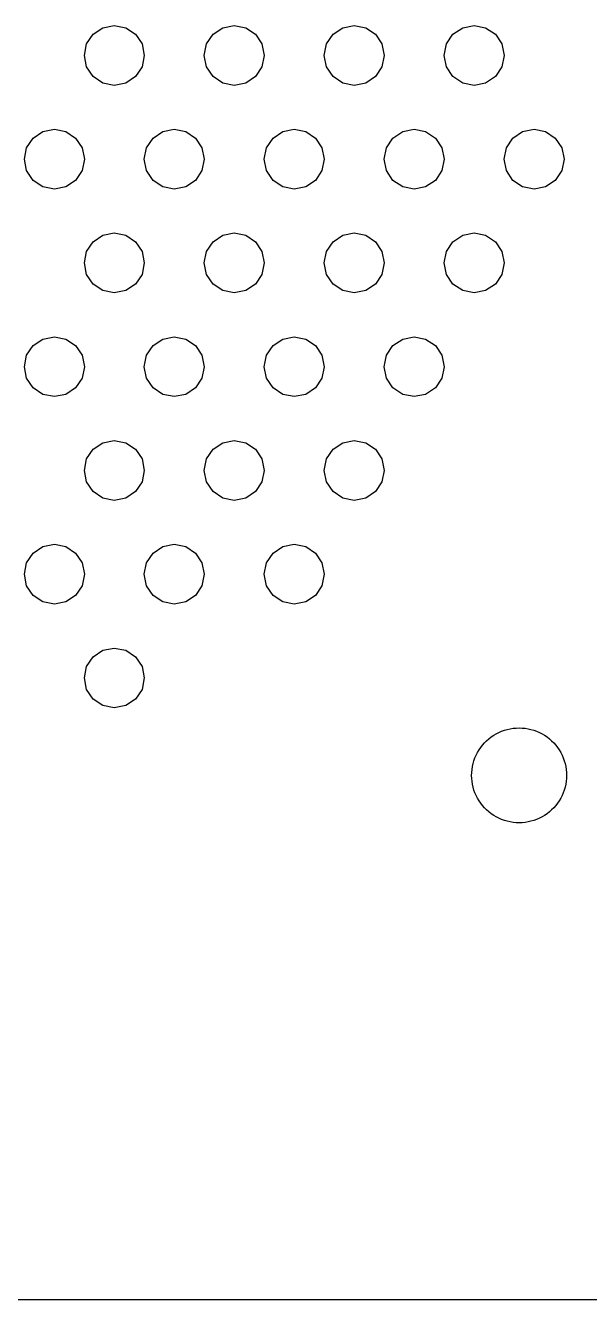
# Model space of a CAD drawing. Extents: x -89 to 272, y -68 to 68.
# Drawn here: x 16.6 to 44.8, y -67.5 to -3.7 of the extents above; entities that cross this region are included whole.
import ezdxf

# ---------------------------------------------------------------- set-up
doc = ezdxf.new("R2010")
doc.units = 0
doc.layers.get('0').update_dxf_attribs({"color": 1})

msp = doc.modelspace()

# ---------------------------------------------------------------- linework, layer by layer
at = {"color": 1}
for p, q in [((19.9393, -4.13548), (20.426, -3.81032)), ((20.426, -3.81032), (21, -3.69615)), ((21, -3.69615), (21.574, -3.81032)), ((21.574, -3.81032), (22.0607, -4.13548)), ((25.9393, -4.13548), (26.426, -3.81032)), ((26.426, -3.81032), (27, -3.69615)), ((27, -3.69615), (27.574, -3.81032)), ((27.574, -3.81032), (28.0607, -4.13548)), ((31.9393, -4.13548), (32.426, -3.81032)), ((32.426, -3.81032), (33, -3.69615)), ((33, -3.69615), (33.574, -3.81032)), ((33.574, -3.81032), (34.0607, -4.13548)), ((37.9393, -4.13548), (38.426, -3.81032)), ((38.426, -3.81032), (39, -3.69615)), ((39, -3.69615), (39.574, -3.81032)), ((39.574, -3.81032), (40.0607, -4.13548)), ((19.6142, -4.62212), (19.9393, -4.13548)), ((22.0607, -4.13548), (22.3858, -4.62212)), ((25.6142, -4.62212), (25.9393, -4.13548)), ((28.0607, -4.13548), (28.3858, -4.62212)), ((31.6142, -4.62212), (31.9393, -4.13548)), ((34.0607, -4.13548), (34.3858, -4.62212)), ((37.6142, -4.62212), (37.9393, -4.13548)), ((40.0607, -4.13548), (40.3858, -4.62212)), ((19.5, -5.19615), (19.6142, -4.62212)), ((22.3858, -4.62212), (22.5, -5.19615)), ((25.5, -5.19615), (25.6142, -4.62212)), ((28.3858, -4.62212), (28.5, -5.19615)), ((31.5, -5.19615), (31.6142, -4.62212)), ((34.3858, -4.62212), (34.5, -5.19615)), ((37.5, -5.19615), (37.6142, -4.62212)), ((40.3858, -4.62212), (40.5, -5.19615)), ((19.6142, -5.77017), (19.5, -5.19615)), ((22.5, -5.19615), (22.3858, -5.77017)), ((25.6142, -5.77017), (25.5, -5.19615)), ((28.5, -5.19615), (28.3858, -5.77017)), ((31.6142, -5.77017), (31.5, -5.19615)), ((34.5, -5.19615), (34.3858, -5.77017)), ((37.6142, -5.77017), (37.5, -5.19615)), ((40.5, -5.19615), (40.3858, -5.77017)), ((19.9393, -6.25681), (19.6142, -5.77017)), ((20.426, -6.58197), (19.9393, -6.25681)), ((22.0607, -6.25681), (21.574, -6.58197)), ((22.3858, -5.77017), (22.0607, -6.25681)), ((25.9393, -6.25681), (25.6142, -5.77017)), ((26.426, -6.58197), (25.9393, -6.25681)), ((28.0607, -6.25681), (27.574, -6.58197)), ((28.3858, -5.77017), (28.0607, -6.25681)), ((31.9393, -6.25681), (31.6142, -5.77017)), ((32.426, -6.58197), (31.9393, -6.25681)), ((34.0607, -6.25681), (33.574, -6.58197)), ((34.3858, -5.77017), (34.0607, -6.25681)), ((37.9393, -6.25681), (37.6142, -5.77017)), ((38.426, -6.58197), (37.9393, -6.25681)), ((40.0607, -6.25681), (39.574, -6.58197)), ((40.3858, -5.77017), (40.0607, -6.25681)), ((21, -6.69615), (20.426, -6.58197)), ((21.574, -6.58197), (21, -6.69615)), ((27, -6.69615), (26.426, -6.58197)), ((27.574, -6.58197), (27, -6.69615)), ((33, -6.69615), (32.426, -6.58197)), ((33.574, -6.58197), (33, -6.69615)), ((39, -6.69615), (38.426, -6.58197)), ((39.574, -6.58197), (39, -6.69615)), ((17.426, -9.00648), (18, -8.8923)), ((18, -8.8923), (18.574, -9.00648)), ((23.426, -9.00648), (24, -8.8923)), ((24, -8.8923), (24.574, -9.00648)), ((29.426, -9.00648), (30, -8.8923)), ((30, -8.8923), (30.574, -9.00648)), ((35.426, -9.00648), (36, -8.8923)), ((36, -8.8923), (36.574, -9.00648)), ((41.426, -9.00648), (42, -8.8923)), ((42, -8.8923), (42.574, -9.00648)), ((16.6142, -9.81827), (16.9393, -9.33163)), ((16.9393, -9.33163), (17.426, -9.00648)), ((18.574, -9.00648), (19.0607, -9.33163)), ((19.0607, -9.33163), (19.3858, -9.81827)), ((22.6142, -9.81827), (22.9393, -9.33163)), ((22.9393, -9.33163), (23.426, -9.00648)), ((24.574, -9.00648), (25.0607, -9.33163)), ((25.0607, -9.33163), (25.3858, -9.81827)), ((28.6142, -9.81827), (28.9393, -9.33163)), ((28.9393, -9.33163), (29.426, -9.00648)), ((30.574, -9.00648), (31.0607, -9.33163)), ((31.0607, -9.33163), (31.3858, -9.81827)), ((34.6142, -9.81827), (34.9393, -9.33163)), ((34.9393, -9.33163), (35.426, -9.00648)), ((36.574, -9.00648), (37.0607, -9.33163)), ((37.0607, -9.33163), (37.3858, -9.81827)), ((40.6142, -9.81827), (40.9393, -9.33163)), ((40.9393, -9.33163), (41.426, -9.00648)), ((42.574, -9.00648), (43.0607, -9.33163)), ((43.0607, -9.33163), (43.3858, -9.81827)), ((16.5, -10.3923), (16.6142, -9.81827)), ((19.3858, -9.81827), (19.5, -10.3923)), ((22.5, -10.3923), (22.6142, -9.81827)), ((25.3858, -9.81827), (25.5, -10.3923)), ((28.5, -10.3923), (28.6142, -9.81827)), ((31.3858, -9.81827), (31.5, -10.3923)), ((34.5, -10.3923), (34.6142, -9.81827)), ((37.3858, -9.81827), (37.5, -10.3923)), ((40.5, -10.3923), (40.6142, -9.81827)), ((43.3858, -9.81827), (43.5, -10.3923)), ((16.6142, -10.9663), (16.5, -10.3923)), ((19.5, -10.3923), (19.3858, -10.9663)), ((22.6142, -10.9663), (22.5, -10.3923)), ((25.5, -10.3923), (25.3858, -10.9663)), ((28.6142, -10.9663), (28.5, -10.3923)), ((31.5, -10.3923), (31.3858, -10.9663)), ((34.6142, -10.9663), (34.5, -10.3923)), ((37.5, -10.3923), (37.3858, -10.9663)), ((40.6142, -10.9663), (40.5, -10.3923)), ((43.5, -10.3923), (43.3858, -10.9663)), ((16.9393, -11.453), (16.6142, -10.9663)), ((17.426, -11.7781), (16.9393, -11.453)), ((19.0607, -11.453), (18.574, -11.7781)), ((19.3858, -10.9663), (19.0607, -11.453)), ((22.9393, -11.453), (22.6142, -10.9663)), ((23.426, -11.7781), (22.9393, -11.453)), ((25.0607, -11.453), (24.574, -11.7781)), ((25.3858, -10.9663), (25.0607, -11.453)), ((28.9393, -11.453), (28.6142, -10.9663)), ((29.426, -11.7781), (28.9393, -11.453)), ((31.0607, -11.453), (30.574, -11.7781)), ((31.3858, -10.9663), (31.0607, -11.453)), ((34.9393, -11.453), (34.6142, -10.9663)), ((35.426, -11.7781), (34.9393, -11.453)), ((37.0607, -11.453), (36.574, -11.7781)), ((37.3858, -10.9663), (37.0607, -11.453)), ((40.9393, -11.453), (40.6142, -10.9663)), ((41.426, -11.7781), (40.9393, -11.453)), ((43.0607, -11.453), (42.574, -11.7781)), ((43.3858, -10.9663), (43.0607, -11.453)), ((18, -11.8923), (17.426, -11.7781)), ((18.574, -11.7781), (18, -11.8923)), ((24, -11.8923), (23.426, -11.7781)), ((24.574, -11.7781), (24, -11.8923)), ((30, -11.8923), (29.426, -11.7781)), ((30.574, -11.7781), (30, -11.8923)), ((36, -11.8923), (35.426, -11.7781)), ((36.574, -11.7781), (36, -11.8923)), ((42, -11.8923), (41.426, -11.7781)), ((42.574, -11.7781), (42, -11.8923)), ((19.6142, -15.0144), (19.9393, -14.5278)), ((19.9393, -14.5278), (20.426, -14.2026)), ((20.426, -14.2026), (21, -14.0885)), ((21, -14.0885), (21.574, -14.2026)), ((21.574, -14.2026), (22.0607, -14.5278)), ((22.0607, -14.5278), (22.3858, -15.0144)), ((25.6142, -15.0144), (25.9393, -14.5278)), ((25.9393, -14.5278), (26.426, -14.2026)), ((26.426, -14.2026), (27, -14.0885)), ((27, -14.0885), (27.574, -14.2026)), ((27.574, -14.2026), (28.0607, -14.5278)), ((28.0607, -14.5278), (28.3858, -15.0144)), ((31.6142, -15.0144), (31.9393, -14.5278)), ((31.9393, -14.5278), (32.426, -14.2026)), ((32.426, -14.2026), (33, -14.0885)), ((33, -14.0885), (33.574, -14.2026)), ((33.574, -14.2026), (34.0607, -14.5278)), ((34.0607, -14.5278), (34.3858, -15.0144)), ((37.6142, -15.0144), (37.9393, -14.5278)), ((37.9393, -14.5278), (38.426, -14.2026)), ((38.426, -14.2026), (39, -14.0885)), ((39, -14.0885), (39.574, -14.2026)), ((39.574, -14.2026), (40.0607, -14.5278)), ((40.0607, -14.5278), (40.3858, -15.0144)), ((19.5, -15.5885), (19.6142, -15.0144)), ((22.3858, -15.0144), (22.5, -15.5885)), ((25.5, -15.5885), (25.6142, -15.0144)), ((28.3858, -15.0144), (28.5, -15.5885)), ((31.5, -15.5885), (31.6142, -15.0144)), ((34.3858, -15.0144), (34.5, -15.5885)), ((37.5, -15.5885), (37.6142, -15.0144)), ((40.3858, -15.0144), (40.5, -15.5885)), ((19.6142, -16.1625), (19.5, -15.5885)), ((22.5, -15.5885), (22.3858, -16.1625)), ((25.6142, -16.1625), (25.5, -15.5885)), ((28.5, -15.5885), (28.3858, -16.1625)), ((31.6142, -16.1625), (31.5, -15.5885)), ((34.5, -15.5885), (34.3858, -16.1625)), ((37.6142, -16.1625), (37.5, -15.5885)), ((40.5, -15.5885), (40.3858, -16.1625)), ((19.9393, -16.6491), (19.6142, -16.1625)), ((22.3858, -16.1625), (22.0607, -16.6491)), ((25.9393, -16.6491), (25.6142, -16.1625)), ((28.3858, -16.1625), (28.0607, -16.6491)), ((31.9393, -16.6491), (31.6142, -16.1625)), ((34.3858, -16.1625), (34.0607, -16.6491)), ((37.9393, -16.6491), (37.6142, -16.1625)), ((40.3858, -16.1625), (40.0607, -16.6491)), ((20.426, -16.9743), (19.9393, -16.6491)), ((21, -17.0885), (20.426, -16.9743)), ((21.574, -16.9743), (21, -17.0885)), ((22.0607, -16.6491), (21.574, -16.9743)), ((26.426, -16.9743), (25.9393, -16.6491)), ((27, -17.0885), (26.426, -16.9743)), ((27.574, -16.9743), (27, -17.0885)), ((28.0607, -16.6491), (27.574, -16.9743)), ((32.426, -16.9743), (31.9393, -16.6491)), ((33, -17.0885), (32.426, -16.9743)), ((33.574, -16.9743), (33, -17.0885)), ((34.0607, -16.6491), (33.574, -16.9743)), ((38.426, -16.9743), (37.9393, -16.6491)), ((39, -17.0885), (38.426, -16.9743)), ((39.574, -16.9743), (39, -17.0885)), ((40.0607, -16.6491), (39.574, -16.9743)), ((16.6142, -20.2106), (16.9393, -19.7239)), ((16.9393, -19.7239), (17.426, -19.3988)), ((17.426, -19.3988), (18, -19.2846)), ((18, -19.2846), (18.574, -19.3988)), ((18.574, -19.3988), (19.0607, -19.7239)), ((19.0607, -19.7239), (19.3858, -20.2106)), ((22.6142, -20.2106), (22.9393, -19.7239)), ((22.9393, -19.7239), (23.426, -19.3988)), ((23.426, -19.3988), (24, -19.2846)), ((24, -19.2846), (24.574, -19.3988)), ((24.574, -19.3988), (25.0607, -19.7239)), ((25.0607, -19.7239), (25.3858, -20.2106)), ((28.6142, -20.2106), (28.9393, -19.7239)), ((28.9393, -19.7239), (29.426, -19.3988)), ((29.426, -19.3988), (30, -19.2846)), ((30, -19.2846), (30.574, -19.3988)), ((30.574, -19.3988), (31.0607, -19.7239)), ((31.0607, -19.7239), (31.3858, -20.2106)), ((34.6142, -20.2106), (34.9393, -19.7239)), ((34.9393, -19.7239), (35.426, -19.3988)), ((35.426, -19.3988), (36, -19.2846)), ((36, -19.2846), (36.574, -19.3988)), ((36.574, -19.3988), (37.0607, -19.7239)), ((37.0607, -19.7239), (37.3858, -20.2106)), ((16.5, -20.7846), (16.6142, -20.2106)), ((19.3858, -20.2106), (19.5, -20.7846)), ((22.5, -20.7846), (22.6142, -20.2106)), ((25.3858, -20.2106), (25.5, -20.7846)), ((28.5, -20.7846), (28.6142, -20.2106)), ((31.3858, -20.2106), (31.5, -20.7846)), ((34.5, -20.7846), (34.6142, -20.2106)), ((37.3858, -20.2106), (37.5, -20.7846)), ((16.6142, -21.3586), (16.5, -20.7846)), ((19.5, -20.7846), (19.3858, -21.3586)), ((22.6142, -21.3586), (22.5, -20.7846)), ((25.5, -20.7846), (25.3858, -21.3586)), ((28.6142, -21.3586), (28.5, -20.7846)), ((31.5, -20.7846), (31.3858, -21.3586)), ((34.6142, -21.3586), (34.5, -20.7846)), ((37.5, -20.7846), (37.3858, -21.3586)), ((16.9393, -21.8453), (16.6142, -21.3586)), ((19.3858, -21.3586), (19.0607, -21.8453)), ((22.9393, -21.8453), (22.6142, -21.3586)), ((25.3858, -21.3586), (25.0607, -21.8453)), ((28.9393, -21.8453), (28.6142, -21.3586)), ((31.3858, -21.3586), (31.0607, -21.8453)), ((34.9393, -21.8453), (34.6142, -21.3586)), ((37.3858, -21.3586), (37.0607, -21.8453)), ((17.426, -22.1704), (16.9393, -21.8453)), ((18, -22.2846), (17.426, -22.1704)), ((18.574, -22.1704), (18, -22.2846)), ((19.0607, -21.8453), (18.574, -22.1704)), ((23.426, -22.1704), (22.9393, -21.8453)), ((24, -22.2846), (23.426, -22.1704)), ((24.574, -22.1704), (24, -22.2846)), ((25.0607, -21.8453), (24.574, -22.1704)), ((29.426, -22.1704), (28.9393, -21.8453)), ((30, -22.2846), (29.426, -22.1704)), ((30.574, -22.1704), (30, -22.2846)), ((31.0607, -21.8453), (30.574, -22.1704)), ((35.426, -22.1704), (34.9393, -21.8453)), ((36, -22.2846), (35.426, -22.1704)), ((36.574, -22.1704), (36, -22.2846)), ((37.0607, -21.8453), (36.574, -22.1704)), ((19.9393, -24.9201), (20.426, -24.5949)), ((20.426, -24.5949), (21, -24.4808)), ((21, -24.4808), (21.574, -24.5949)), ((21.574, -24.5949), (22.0607, -24.9201)), ((25.9393, -24.9201), (26.426, -24.5949)), ((26.426, -24.5949), (27, -24.4808)), ((27, -24.4808), (27.574, -24.5949)), ((27.574, -24.5949), (28.0607, -24.9201)), ((31.9393, -24.9201), (32.426, -24.5949)), ((32.426, -24.5949), (33, -24.4808)), ((33, -24.4808), (33.574, -24.5949)), ((33.574, -24.5949), (34.0607, -24.9201)), ((19.5, -25.9808), (19.6142, -25.4067)), ((19.6142, -25.4067), (19.9393, -24.9201)), ((22.0607, -24.9201), (22.3858, -25.4067)), ((22.3858, -25.4067), (22.5, -25.9808)), ((25.5, -25.9808), (25.6142, -25.4067)), ((25.6142, -25.4067), (25.9393, -24.9201)), ((28.0607, -24.9201), (28.3858, -25.4067)), ((28.3858, -25.4067), (28.5, -25.9808)), ((31.5, -25.9808), (31.6142, -25.4067)), ((31.6142, -25.4067), (31.9393, -24.9201)), ((34.0607, -24.9201), (34.3858, -25.4067)), ((34.3858, -25.4067), (34.5, -25.9808)), ((19.6142, -26.5548), (19.5, -25.9808)), ((22.5, -25.9808), (22.3858, -26.5548)), ((25.6142, -26.5548), (25.5, -25.9808)), ((28.5, -25.9808), (28.3858, -26.5548)), ((31.6142, -26.5548), (31.5, -25.9808)), ((34.5, -25.9808), (34.3858, -26.5548)), ((19.9393, -27.0414), (19.6142, -26.5548)), ((22.3858, -26.5548), (22.0607, -27.0414)), ((25.9393, -27.0414), (25.6142, -26.5548)), ((28.3858, -26.5548), (28.0607, -27.0414)), ((31.9393, -27.0414), (31.6142, -26.5548)), ((34.3858, -26.5548), (34.0607, -27.0414)), ((20.426, -27.3666), (19.9393, -27.0414)), ((21, -27.4808), (20.426, -27.3666)), ((21.574, -27.3666), (21, -27.4808)), ((22.0607, -27.0414), (21.574, -27.3666)), ((26.426, -27.3666), (25.9393, -27.0414)), ((27, -27.4808), (26.426, -27.3666)), ((27.574, -27.3666), (27, -27.4808)), ((28.0607, -27.0414), (27.574, -27.3666)), ((32.426, -27.3666), (31.9393, -27.0414)), ((33, -27.4808), (32.426, -27.3666)), ((33.574, -27.3666), (33, -27.4808)), ((34.0607, -27.0414), (33.574, -27.3666)), ((16.9393, -30.1162), (17.426, -29.7911)), ((17.426, -29.7911), (18, -29.6769)), ((18, -29.6769), (18.574, -29.7911)), ((18.574, -29.7911), (19.0607, -30.1162)), ((22.9393, -30.1162), (23.426, -29.7911)), ((23.426, -29.7911), (24, -29.6769)), ((24, -29.6769), (24.574, -29.7911)), ((24.574, -29.7911), (25.0607, -30.1162)), ((28.9393, -30.1162), (29.426, -29.7911)), ((29.426, -29.7911), (30, -29.6769)), ((30, -29.6769), (30.574, -29.7911)), ((30.574, -29.7911), (31.0607, -30.1162)), ((16.5, -31.1769), (16.6142, -30.6029)), ((16.6142, -30.6029), (16.9393, -30.1162)), ((19.0607, -30.1162), (19.3858, -30.6029)), ((19.3858, -30.6029), (19.5, -31.1769)), ((22.5, -31.1769), (22.6142, -30.6029)), ((22.6142, -30.6029), (22.9393, -30.1162)), ((25.0607, -30.1162), (25.3858, -30.6029)), ((25.3858, -30.6029), (25.5, -31.1769)), ((28.5, -31.1769), (28.6142, -30.6029)), ((28.6142, -30.6029), (28.9393, -30.1162)), ((31.0607, -30.1162), (31.3858, -30.6029)), ((31.3858, -30.6029), (31.5, -31.1769)), ((16.6142, -31.7509), (16.5, -31.1769)), ((19.5, -31.1769), (19.3858, -31.7509)), ((22.6142, -31.7509), (22.5, -31.1769)), ((25.5, -31.1769), (25.3858, -31.7509)), ((28.6142, -31.7509), (28.5, -31.1769)), ((31.5, -31.1769), (31.3858, -31.7509)), ((16.9393, -32.2376), (16.6142, -31.7509)), ((19.3858, -31.7509), (19.0607, -32.2376)), ((22.9393, -32.2376), (22.6142, -31.7509)), ((25.3858, -31.7509), (25.0607, -32.2376)), ((28.9393, -32.2376), (28.6142, -31.7509)), ((31.3858, -31.7509), (31.0607, -32.2376)), ((17.426, -32.5627), (16.9393, -32.2376)), ((19.0607, -32.2376), (18.574, -32.5627)), ((23.426, -32.5627), (22.9393, -32.2376)), ((25.0607, -32.2376), (24.574, -32.5627)), ((29.426, -32.5627), (28.9393, -32.2376)), ((31.0607, -32.2376), (30.574, -32.5627)), ((18, -32.6769), (17.426, -32.5627)), ((18.574, -32.5627), (18, -32.6769)), ((24, -32.6769), (23.426, -32.5627)), ((24.574, -32.5627), (24, -32.6769)), ((30, -32.6769), (29.426, -32.5627)), ((30.574, -32.5627), (30, -32.6769)), ((19.9393, -35.3124), (20.426, -34.9872)), ((20.426, -34.9872), (21, -34.8731)), ((21, -34.8731), (21.574, -34.9872)), ((21.574, -34.9872), (22.0607, -35.3124)), ((19.6142, -35.799), (19.9393, -35.3124)), ((22.0607, -35.3124), (22.3858, -35.799)), ((19.5, -36.3731), (19.6142, -35.799)), ((22.3858, -35.799), (22.5, -36.3731)), ((19.6142, -36.9471), (19.5, -36.3731)), ((19.9393, -37.4337), (19.6142, -36.9471)), ((22.3858, -36.9471), (22.0607, -37.4337)), ((22.5, -36.3731), (22.3858, -36.9471)), ((20.426, -37.7589), (19.9393, -37.4337)), ((22.0607, -37.4337), (21.574, -37.7589)), ((21, -37.8731), (20.426, -37.7589)), ((21.574, -37.7589), (21, -37.8731)), ((40.6593, -38.9496), (40.805, -38.9171)), ((40.805, -38.9171), (40.9523, -38.8937)), ((40.9523, -38.8937), (41.1009, -38.8797)), ((41.1009, -38.8797), (41.25, -38.875)), ((41.25, -38.875), (41.3991, -38.8797)), ((41.3991, -38.8797), (41.5477, -38.8937)), ((41.5477, -38.8937), (41.695, -38.9171)), ((41.695, -38.9171), (41.8406, -38.9496)), ((39.5187, -39.6242), (39.6242, -39.5187)), ((39.6242, -39.5187), (39.7361, -39.42)), ((39.7361, -39.42), (39.854, -39.3286)), ((39.854, -39.3286), (39.9774, -39.2447)), ((39.9774, -39.2447), (40.1058, -39.1688)), ((40.1058, -39.1688), (40.2388, -39.101)), ((40.2388, -39.101), (40.3757, -39.0418)), ((40.3757, -39.0418), (40.5161, -38.9912)), ((40.5161, -38.9912), (40.6593, -38.9496)), ((41.8406, -38.9496), (41.9839, -38.9912)), ((41.9839, -38.9912), (42.1243, -39.0418)), ((42.1243, -39.0418), (42.2612, -39.101)), ((42.2612, -39.101), (42.3941, -39.1688)), ((42.3941, -39.1688), (42.5226, -39.2447)), ((42.5226, -39.2447), (42.646, -39.3286)), ((42.646, -39.3286), (42.7639, -39.42)), ((42.7639, -39.42), (42.8758, -39.5187)), ((42.8758, -39.5187), (42.9813, -39.6242)), ((39.101, -40.2388), (39.1688, -40.1058)), ((39.1688, -40.1058), (39.2447, -39.9774)), ((39.2447, -39.9774), (39.3286, -39.854)), ((39.3286, -39.854), (39.42, -39.7361)), ((39.42, -39.7361), (39.5187, -39.6242)), ((42.9813, -39.6242), (43.08, -39.7361)), ((43.08, -39.7361), (43.1714, -39.854)), ((43.1714, -39.854), (43.2553, -39.9774)), ((43.2553, -39.9774), (43.3312, -40.1058)), ((43.3312, -40.1058), (43.399, -40.2388)), ((38.8937, -40.9523), (38.9171, -40.805)), ((38.9171, -40.805), (38.9496, -40.6593)), ((38.9496, -40.6593), (38.9912, -40.5161)), ((38.9912, -40.5161), (39.0418, -40.3757)), ((39.0418, -40.3757), (39.101, -40.2388)), ((43.399, -40.2388), (43.4582, -40.3757)), ((43.4582, -40.3757), (43.5088, -40.5161)), ((43.5088, -40.5161), (43.5504, -40.6593)), ((43.5504, -40.6593), (43.5829, -40.805)), ((43.5829, -40.805), (43.6063, -40.9523)), ((38.875, -41.25), (38.8797, -41.1009)), ((38.8797, -41.3991), (38.875, -41.25)), ((38.8797, -41.1009), (38.8937, -40.9523)), ((38.8937, -41.5477), (38.8797, -41.3991)), ((43.6063, -40.9523), (43.6203, -41.1009)), ((43.6203, -41.3991), (43.6063, -41.5477)), ((43.6203, -41.1009), (43.625, -41.25)), ((43.625, -41.25), (43.6203, -41.3991)), ((38.9171, -41.695), (38.8937, -41.5477)), ((38.9496, -41.8406), (38.9171, -41.695)), ((38.9912, -41.9839), (38.9496, -41.8406)), ((39.0418, -42.1243), (38.9912, -41.9839)), ((43.5088, -41.9839), (43.4582, -42.1243)), ((43.5504, -41.8406), (43.5088, -41.9839)), ((43.5829, -41.695), (43.5504, -41.8406)), ((43.6063, -41.5477), (43.5829, -41.695)), ((39.101, -42.2612), (39.0418, -42.1243)), ((39.1688, -42.3941), (39.101, -42.2612)), ((39.2447, -42.5226), (39.1688, -42.3941)), ((39.3286, -42.646), (39.2447, -42.5226)), ((39.42, -42.7639), (39.3286, -42.646)), ((43.1714, -42.646), (43.08, -42.7639)), ((43.2553, -42.5226), (43.1714, -42.646)), ((43.3312, -42.3941), (43.2553, -42.5226)), ((43.399, -42.2612), (43.3312, -42.3941)), ((43.4582, -42.1243), (43.399, -42.2612)), ((39.5187, -42.8758), (39.42, -42.7639)), ((39.6242, -42.9813), (39.5187, -42.8758)), ((39.7361, -43.08), (39.6242, -42.9813)), ((39.854, -43.1714), (39.7361, -43.08)), ((39.9774, -43.2553), (39.854, -43.1714)), ((40.1058, -43.3312), (39.9774, -43.2553)), ((40.2388, -43.399), (40.1058, -43.3312)), ((42.3941, -43.3312), (42.2612, -43.399)), ((42.5226, -43.2553), (42.3941, -43.3312)), ((42.646, -43.1714), (42.5226, -43.2553)), ((42.7639, -43.08), (42.646, -43.1714)), ((42.8758, -42.9813), (42.7639, -43.08)), ((42.9813, -42.8758), (42.8758, -42.9813)), ((43.08, -42.7639), (42.9813, -42.8758)), ((40.3757, -43.4582), (40.2388, -43.399)), ((40.5161, -43.5088), (40.3757, -43.4582)), ((40.6593, -43.5504), (40.5161, -43.5088)), ((40.805, -43.5829), (40.6593, -43.5504)), ((40.9523, -43.6063), (40.805, -43.5829)), ((41.1009, -43.6203), (40.9523, -43.6063)), ((41.25, -43.625), (41.1009, -43.6203)), ((41.3991, -43.6203), (41.25, -43.625)), ((41.5477, -43.6063), (41.3991, -43.6203)), ((41.695, -43.5829), (41.5477, -43.6063)), ((41.8406, -43.5504), (41.695, -43.5829)), ((41.9839, -43.5088), (41.8406, -43.5504)), ((42.1243, -43.4582), (41.9839, -43.5088)), ((42.2612, -43.399), (42.1243, -43.4582)), ((-88.9, -67.5), (88.9, -67.5))]:
    msp.add_line(p, q, dxfattribs=at)

doc.saveas('drawing.dxf')
